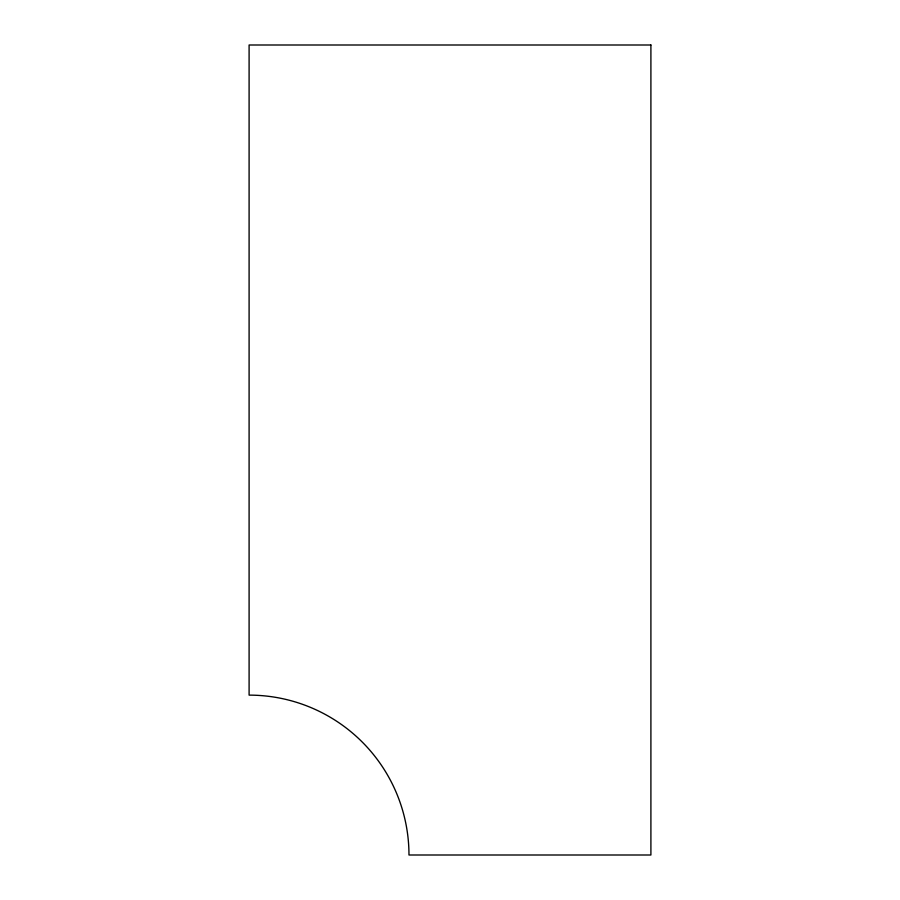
<?xml version="1.0" encoding="UTF-8"?>
<svg xmlns="http://www.w3.org/2000/svg" width="900" height="900" viewBox="0 0 900 900"><rect width="100%" height="100%" fill="white"/><g stroke="black" fill="none" stroke-linecap="round" stroke-linejoin="round"><path stroke-width="1.35" d="M650.903 45L249.097 45L249.097 695.126A159.874 159.874 0 0 1 408.971 855L650.903 855L650.903 45"/></g></svg>
